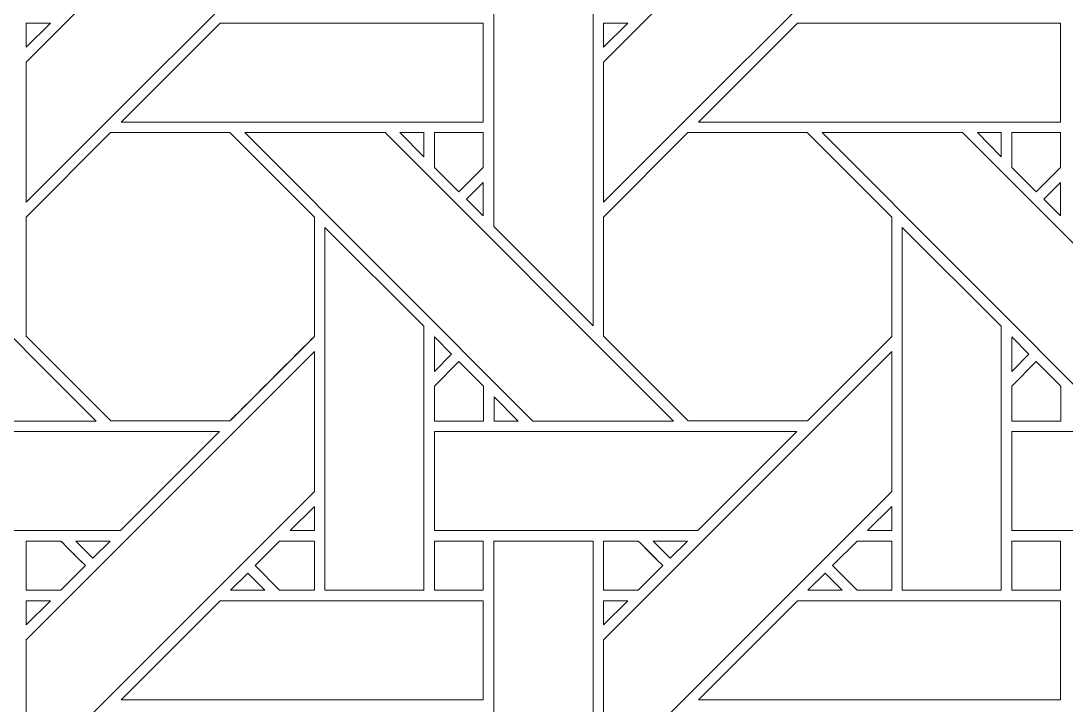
# Model space of a CAD drawing. Header units: inches. Extents: x 2.4 to 22.4, y -0.9 to 19.1.
# Drawn here: x 9.766 to 11.483, y 13.61 to 14.733 of the extents above; entities that cross this region are included whole.
import ezdxf

# ---------------------------------------------------------------- set-up
doc = ezdxf.new("R2010")
doc.units = ezdxf.units.IN
doc.header["$MEASUREMENT"] = 0
doc.layers.add('Design', color=7, linetype='Continuous', lineweight=0)

msp = doc.modelspace()

# ---------------------------------------------------------------- linework, layer by layer
at = {"layer": 'Design'}
for points, knots in [([(12.3829, 19.0948), (6.86, 19.0948), (2.3829, 14.6176), (2.3829, 9.0948), (2.3829, 3.5719), (6.86, -0.9052), (12.3829, -0.9052), (17.9057, -0.9052), (22.3829, 3.5719), (22.3829, 9.0948), (22.3829, 14.6176), (17.9057, 19.0948), (12.3829, 19.0948)], [0, 0, 0, 0, 1, 1, 1, 2, 2, 2, 3, 3, 3, 4, 4, 4, 4]), ([(12.3829, 17.972), (7.4801, 17.972), (3.5056, 13.9975), (3.5056, 9.0948), (3.5056, 4.192), (7.4801, 0.2175), (12.3829, 0.2175), (17.2856, 0.2175), (21.2601, 4.192), (21.2601, 9.0948), (21.2601, 13.9975), (17.2856, 17.972), (12.3829, 17.972)], [0, 0, 0, 0, 1, 1, 1, 2, 2, 2, 3, 3, 3, 4, 4, 4, 4]), ([(10.2479, 14.909), (10.2479, 14.909), (9.7742, 14.4354), (9.7742, 14.4354), (9.7742, 14.4354), (9.7742, 14.6655), (9.7742, 14.6655), (9.7742, 14.6655), (10.2479, 15.139), (10.2479, 15.139), (10.2479, 15.139), (10.2479, 14.909), (10.2479, 14.909)], [0, 0, 0, 0, 1, 1, 1, 2, 2, 2, 3, 3, 3, 4, 4, 4, 4]), ([(11.1966, 14.909), (11.1966, 14.909), (10.7229, 14.4354), (10.7229, 14.4354), (10.7229, 14.4354), (10.7229, 14.6655), (10.7229, 14.6655), (10.7229, 14.6655), (11.1966, 15.139), (11.1966, 15.139), (11.1966, 15.139), (11.1966, 14.909), (11.1966, 14.909)], [0, 0, 0, 0, 1, 1, 1, 2, 2, 2, 3, 3, 3, 4, 4, 4, 4]), ([(10.5429, 14.3954), (10.5429, 14.3954), (10.5429, 14.8276), (10.5429, 14.8276), (10.5429, 14.8276), (10.7058, 14.8276), (10.7058, 14.8276), (10.7058, 14.8276), (10.7058, 14.2324), (10.7058, 14.2324), (10.7058, 14.2324), (10.5429, 14.3954), (10.5429, 14.3954)], [0, 0, 0, 0, 1, 1, 1, 2, 2, 2, 3, 3, 3, 4, 4, 4, 4]), ([(9.814, 14.7296), (9.814, 14.7296), (9.7742, 14.6898), (9.7742, 14.6898), (9.7742, 14.6898), (9.7742, 14.7296), (9.7742, 14.7296), (9.7742, 14.7296), (9.814, 14.7296), (9.814, 14.7296)], [0, 0, 0, 0, 1, 1, 1, 2, 2, 2, 3, 3, 3, 3]), ([(10.5253, 14.7296), (10.5253, 14.7296), (10.5253, 14.5668), (10.5253, 14.5668), (10.5253, 14.5668), (9.9301, 14.5668), (9.9301, 14.5668), (9.9301, 14.5668), (10.0929, 14.7296), (10.0929, 14.7296), (10.0929, 14.7296), (10.5253, 14.7296), (10.5253, 14.7296)], [0, 0, 0, 0, 1, 1, 1, 2, 2, 2, 3, 3, 3, 4, 4, 4, 4]), ([(10.7628, 14.7296), (10.7628, 14.7296), (10.7229, 14.6898), (10.7229, 14.6898), (10.7229, 14.6898), (10.7229, 14.7296), (10.7229, 14.7296), (10.7229, 14.7296), (10.7628, 14.7296), (10.7628, 14.7296)], [0, 0, 0, 0, 1, 1, 1, 2, 2, 2, 3, 3, 3, 3]), ([(11.4741, 14.7296), (11.4741, 14.7296), (11.4741, 14.5668), (11.4741, 14.5668), (11.4741, 14.5668), (10.8788, 14.5668), (10.8788, 14.5668), (10.8788, 14.5668), (11.0416, 14.7296), (11.0416, 14.7296), (11.0416, 14.7296), (11.4741, 14.7296), (11.4741, 14.7296)], [0, 0, 0, 0, 1, 1, 1, 2, 2, 2, 3, 3, 3, 4, 4, 4, 4]), ([(9.8892, 14.076), (9.8892, 14.076), (9.6582, 14.076), (9.6582, 14.076), (9.6582, 14.076), (9.1846, 14.5497), (9.1846, 14.5497), (9.1846, 14.5497), (9.4156, 14.5497), (9.4156, 14.5497), (9.4156, 14.5497), (9.8892, 14.076), (9.8892, 14.076)], [0, 0, 0, 0, 1, 1, 1, 2, 2, 2, 3, 3, 3, 4, 4, 4, 4]), ([(10.1091, 14.0761), (10.1091, 14.0761), (9.9134, 14.0761), (9.9134, 14.0761), (9.9134, 14.0761), (9.7742, 14.2153), (9.7742, 14.2153), (9.7742, 14.2153), (9.7742, 14.411), (9.7742, 14.411), (9.7742, 14.411), (9.9129, 14.5497), (9.9129, 14.5497), (9.9129, 14.5497), (10.1091, 14.5497), (10.1091, 14.5497), (10.1091, 14.5497), (10.2478, 14.411), (10.2478, 14.411), (10.2478, 14.411), (10.2478, 14.2148), (10.2478, 14.2148), (10.23, 14.1969), (10.1181, 14.0851), (10.1091, 14.0761)], [0, 0, 0, 0, 1, 1, 1, 2, 2, 2, 3, 3, 3, 4, 4, 4, 5, 5, 5, 6, 6, 6, 7, 7, 7, 8, 8, 8, 8]), ([(10.2478, 14.411), (10.2478, 14.411), (10.2478, 14.2148), (10.2478, 14.2148), (10.2298, 14.1966), (10.1179, 14.0849), (10.1091, 14.0761), (10.1091, 14.0761), (9.9134, 14.0761), (9.9134, 14.0761), (9.9134, 14.0761), (9.7742, 14.2153), (9.7742, 14.2153), (9.7742, 14.2153), (9.7742, 14.411), (9.7742, 14.411), (9.7742, 14.411), (9.9129, 14.5497), (9.9129, 14.5497), (9.9129, 14.5497), (10.1091, 14.5497), (10.1091, 14.5497), (10.1091, 14.5497), (10.2478, 14.411), (10.2478, 14.411)], [0, 0, 0, 0, 1, 1, 1, 2, 2, 2, 3, 3, 3, 4, 4, 4, 5, 5, 5, 6, 6, 6, 7, 7, 7, 8, 8, 8, 8]), ([(10.838, 14.076), (10.838, 14.076), (10.6069, 14.076), (10.6069, 14.076), (10.6069, 14.076), (10.1334, 14.5497), (10.1334, 14.5497), (10.1334, 14.5497), (10.3643, 14.5497), (10.3643, 14.5497), (10.3643, 14.5497), (10.838, 14.076), (10.838, 14.076)], [0, 0, 0, 0, 1, 1, 1, 2, 2, 2, 3, 3, 3, 4, 4, 4, 4]), ([(10.3884, 14.5497), (10.3884, 14.5497), (10.4279, 14.5497), (10.4279, 14.5497), (10.4279, 14.5497), (10.4279, 14.5099), (10.4279, 14.5099), (10.4279, 14.5099), (10.3884, 14.5497), (10.3884, 14.5497)], [0, 0, 0, 0, 1, 1, 1, 2, 2, 2, 3, 3, 3, 3]), ([(10.5253, 14.5497), (10.5253, 14.5497), (10.5253, 14.4921), (10.5253, 14.4921), (10.5253, 14.4921), (10.4854, 14.4522), (10.4854, 14.4522), (10.4854, 14.4522), (10.445, 14.4925), (10.445, 14.4925), (10.445, 14.4925), (10.445, 14.5497), (10.445, 14.5497), (10.445, 14.5497), (10.5253, 14.5497), (10.5253, 14.5497)], [0, 0, 0, 0, 1, 1, 1, 2, 2, 2, 3, 3, 3, 4, 4, 4, 5, 5, 5, 5]), ([(10.5253, 14.4921), (10.5253, 14.4921), (10.4854, 14.4522), (10.4854, 14.4522), (10.4854, 14.4522), (10.445, 14.4925), (10.445, 14.4925), (10.445, 14.4925), (10.445, 14.5497), (10.445, 14.5497), (10.445, 14.5497), (10.5253, 14.5497), (10.5253, 14.5497), (10.5253, 14.5497), (10.5253, 14.4921), (10.5253, 14.4921)], [0, 0, 0, 0, 1, 1, 1, 2, 2, 2, 3, 3, 3, 4, 4, 4, 5, 5, 5, 5]), ([(10.8616, 14.5497), (10.8616, 14.5497), (11.0578, 14.5497), (11.0578, 14.5497), (11.0578, 14.5497), (11.1966, 14.411), (11.1966, 14.411), (11.1966, 14.411), (11.1966, 14.2148), (11.1966, 14.2148), (11.1788, 14.1969), (11.0669, 14.0851), (11.0579, 14.0761), (11.0579, 14.0761), (10.8622, 14.0761), (10.8622, 14.0761), (10.8622, 14.0761), (10.7229, 14.2153), (10.7229, 14.2153), (10.7229, 14.2153), (10.7229, 14.411), (10.7229, 14.411), (10.7229, 14.411), (10.8616, 14.5497), (10.8616, 14.5497)], [0, 0, 0, 0, 1, 1, 1, 2, 2, 2, 3, 3, 3, 4, 4, 4, 5, 5, 5, 6, 6, 6, 7, 7, 7, 8, 8, 8, 8]), ([(11.1966, 14.411), (11.1966, 14.411), (11.1966, 14.2148), (11.1966, 14.2148), (11.1787, 14.1968), (11.0668, 14.085), (11.0579, 14.0761), (11.0579, 14.0761), (10.8622, 14.0761), (10.8622, 14.0761), (10.8622, 14.0761), (10.7229, 14.2153), (10.7229, 14.2153), (10.7229, 14.2153), (10.7229, 14.411), (10.7229, 14.411), (10.7229, 14.411), (10.8616, 14.5497), (10.8616, 14.5497), (10.8616, 14.5497), (11.0578, 14.5497), (11.0578, 14.5497), (11.0578, 14.5497), (11.1966, 14.411), (11.1966, 14.411)], [0, 0, 0, 0, 1, 1, 1, 2, 2, 2, 3, 3, 3, 4, 4, 4, 5, 5, 5, 6, 6, 6, 7, 7, 7, 8, 8, 8, 8]), ([(11.7867, 14.076), (11.7867, 14.076), (11.5556, 14.076), (11.5556, 14.076), (11.5556, 14.076), (11.0821, 14.5497), (11.0821, 14.5497), (11.0821, 14.5497), (11.313, 14.5497), (11.313, 14.5497), (11.313, 14.5497), (11.7867, 14.076), (11.7867, 14.076)], [0, 0, 0, 0, 1, 1, 1, 2, 2, 2, 3, 3, 3, 4, 4, 4, 4]), ([(11.3372, 14.5497), (11.3372, 14.5497), (11.3766, 14.5497), (11.3766, 14.5497), (11.3766, 14.5497), (11.3766, 14.5099), (11.3766, 14.5099), (11.3766, 14.5099), (11.3372, 14.5497), (11.3372, 14.5497)], [0, 0, 0, 0, 1, 1, 1, 2, 2, 2, 3, 3, 3, 3]), ([(11.474, 14.5497), (11.474, 14.5497), (11.474, 14.4921), (11.474, 14.4921), (11.474, 14.4921), (11.4341, 14.4522), (11.4341, 14.4522), (11.4341, 14.4522), (11.3938, 14.4925), (11.3938, 14.4925), (11.3938, 14.4925), (11.3938, 14.5497), (11.3938, 14.5497), (11.3938, 14.5497), (11.474, 14.5497), (11.474, 14.5497)], [0, 0, 0, 0, 1, 1, 1, 2, 2, 2, 3, 3, 3, 4, 4, 4, 5, 5, 5, 5]), ([(11.474, 14.4921), (11.474, 14.4921), (11.4341, 14.4522), (11.4341, 14.4522), (11.4341, 14.4522), (11.3938, 14.4925), (11.3938, 14.4925), (11.3938, 14.4925), (11.3938, 14.5497), (11.3938, 14.5497), (11.3938, 14.5497), (11.474, 14.5497), (11.474, 14.5497), (11.474, 14.5497), (11.474, 14.4921), (11.474, 14.4921)], [0, 0, 0, 0, 1, 1, 1, 2, 2, 2, 3, 3, 3, 4, 4, 4, 5, 5, 5, 5]), ([(10.5253, 14.4679), (10.5253, 14.4679), (10.5253, 14.4127), (10.5253, 14.4127), (10.5253, 14.4127), (10.4976, 14.4401), (10.4976, 14.4401), (10.4976, 14.4401), (10.5253, 14.4679), (10.5253, 14.4679)], [0, 0, 0, 0, 1, 1, 1, 2, 2, 2, 3, 3, 3, 3]), ([(11.4741, 14.4679), (11.4741, 14.4679), (11.4741, 14.4127), (11.4741, 14.4127), (11.4741, 14.4127), (11.4463, 14.4401), (11.4463, 14.4401), (11.4463, 14.4401), (11.4741, 14.4679), (11.4741, 14.4679)], [0, 0, 0, 0, 1, 1, 1, 2, 2, 2, 3, 3, 3, 3]), ([(10.265, 13.798), (10.265, 13.798), (10.265, 14.3939), (10.265, 14.3939), (10.265, 14.3939), (10.4278, 14.2317), (10.4278, 14.2317), (10.4278, 14.2317), (10.4278, 13.798), (10.4278, 13.798), (10.4278, 13.798), (10.265, 13.798), (10.265, 13.798)], [0, 0, 0, 0, 1, 1, 1, 2, 2, 2, 3, 3, 3, 4, 4, 4, 4]), ([(11.2137, 13.798), (11.2137, 13.798), (11.2137, 14.3939), (11.2137, 14.3939), (11.2137, 14.3939), (11.3765, 14.2317), (11.3765, 14.2317), (11.3765, 14.2317), (11.3765, 13.798), (11.3765, 13.798), (11.3765, 13.798), (11.2137, 13.798), (11.2137, 13.798)], [0, 0, 0, 0, 1, 1, 1, 2, 2, 2, 3, 3, 3, 4, 4, 4, 4]), ([(10.4451, 14.1575), (10.4451, 14.1575), (10.4451, 14.2142), (10.4451, 14.2142), (10.4451, 14.2142), (10.4733, 14.1857), (10.4733, 14.1857), (10.4733, 14.1857), (10.4451, 14.1575), (10.4451, 14.1575)], [0, 0, 0, 0, 1, 1, 1, 2, 2, 2, 3, 3, 3, 3]), ([(11.3938, 14.1575), (11.3938, 14.1575), (11.3938, 14.2142), (11.3938, 14.2142), (11.3938, 14.2142), (11.422, 14.1857), (11.422, 14.1857), (11.422, 14.1857), (11.3938, 14.1575), (11.3938, 14.1575)], [0, 0, 0, 0, 1, 1, 1, 2, 2, 2, 3, 3, 3, 3]), ([(10.2479, 13.9603), (10.2479, 13.9603), (9.7742, 13.4866), (9.7742, 13.4866), (9.7742, 13.4866), (9.7742, 13.7167), (9.7742, 13.7167), (9.7742, 13.7167), (10.2479, 14.1903), (10.2479, 14.1903), (10.2479, 14.1903), (10.2479, 13.9603), (10.2479, 13.9603)], [0, 0, 0, 0, 1, 1, 1, 2, 2, 2, 3, 3, 3, 4, 4, 4, 4]), ([(11.1966, 13.9603), (11.1966, 13.9603), (10.7229, 13.4866), (10.7229, 13.4866), (10.7229, 13.4866), (10.7229, 13.7167), (10.7229, 13.7167), (10.7229, 13.7167), (11.1966, 14.1903), (11.1966, 14.1903), (11.1966, 14.1903), (11.1966, 13.9603), (11.1966, 13.9603)], [0, 0, 0, 0, 1, 1, 1, 2, 2, 2, 3, 3, 3, 4, 4, 4, 4]), ([(10.4451, 14.0759), (10.4451, 14.0759), (10.4451, 14.1332), (10.4451, 14.1332), (10.4451, 14.1332), (10.4854, 14.1735), (10.4854, 14.1735), (10.4854, 14.1735), (10.5257, 14.1332), (10.5257, 14.1332), (10.5257, 14.1332), (10.5257, 14.0759), (10.5257, 14.0759), (10.5257, 14.0759), (10.4451, 14.0759), (10.4451, 14.0759)], [0, 0, 0, 0, 1, 1, 1, 2, 2, 2, 3, 3, 3, 4, 4, 4, 5, 5, 5, 5]), ([(10.4854, 14.1735), (10.4854, 14.1735), (10.5257, 14.1332), (10.5257, 14.1332), (10.5257, 14.1332), (10.5257, 14.0759), (10.5257, 14.0759), (10.5257, 14.0759), (10.4451, 14.0759), (10.4451, 14.0759), (10.4451, 14.0759), (10.4451, 14.1332), (10.4451, 14.1332), (10.4451, 14.1332), (10.4854, 14.1735), (10.4854, 14.1735)], [0, 0, 0, 0, 1, 1, 1, 2, 2, 2, 3, 3, 3, 4, 4, 4, 5, 5, 5, 5]), ([(11.3938, 14.0759), (11.3938, 14.0759), (11.3938, 14.1332), (11.3938, 14.1332), (11.3938, 14.1332), (11.4341, 14.1735), (11.4341, 14.1735), (11.4341, 14.1735), (11.4745, 14.1332), (11.4745, 14.1332), (11.4745, 14.1332), (11.4745, 14.0759), (11.4745, 14.0759), (11.4745, 14.0759), (11.3938, 14.0759), (11.3938, 14.0759)], [0, 0, 0, 0, 1, 1, 1, 2, 2, 2, 3, 3, 3, 4, 4, 4, 5, 5, 5, 5]), ([(11.4341, 14.1735), (11.4341, 14.1735), (11.4745, 14.1332), (11.4745, 14.1332), (11.4745, 14.1332), (11.4745, 14.0759), (11.4745, 14.0759), (11.4745, 14.0759), (11.3938, 14.0759), (11.3938, 14.0759), (11.3938, 14.0759), (11.3938, 14.1332), (11.3938, 14.1332), (11.3938, 14.1332), (11.4341, 14.1735), (11.4341, 14.1735)], [0, 0, 0, 0, 1, 1, 1, 2, 2, 2, 3, 3, 3, 4, 4, 4, 5, 5, 5, 5]), ([(10.543, 14.076), (10.543, 14.076), (10.543, 14.1158), (10.543, 14.1158), (10.543, 14.1158), (10.5827, 14.076), (10.5827, 14.076), (10.5827, 14.076), (10.543, 14.076), (10.543, 14.076)], [0, 0, 0, 0, 1, 1, 1, 2, 2, 2, 3, 3, 3, 3]), ([(10.0921, 14.0588), (10.0921, 14.0588), (9.9293, 13.8961), (9.9293, 13.8961), (9.9293, 13.8961), (9.4964, 13.8961), (9.4964, 13.8961), (9.4964, 13.8961), (9.4964, 14.0588), (9.4964, 14.0588), (9.4964, 14.0588), (10.0921, 14.0588), (10.0921, 14.0588)], [0, 0, 0, 0, 1, 1, 1, 2, 2, 2, 3, 3, 3, 4, 4, 4, 4]), ([(11.0408, 14.0588), (11.0408, 14.0588), (10.8781, 13.8961), (10.8781, 13.8961), (10.8781, 13.8961), (10.4451, 13.8961), (10.4451, 13.8961), (10.4451, 13.8961), (10.4451, 14.0588), (10.4451, 14.0588), (10.4451, 14.0588), (11.0408, 14.0588), (11.0408, 14.0588)], [0, 0, 0, 0, 1, 1, 1, 2, 2, 2, 3, 3, 3, 4, 4, 4, 4]), ([(11.9895, 14.0588), (11.9895, 14.0588), (11.8268, 13.8961), (11.8268, 13.8961), (11.8268, 13.8961), (11.3938, 13.8961), (11.3938, 13.8961), (11.3938, 13.8961), (11.3938, 14.0588), (11.3938, 14.0588), (11.3938, 14.0588), (11.9895, 14.0588), (11.9895, 14.0588)], [0, 0, 0, 0, 1, 1, 1, 2, 2, 2, 3, 3, 3, 4, 4, 4, 4]), ([(10.2479, 13.8961), (10.2479, 13.8961), (10.2081, 13.8961), (10.2081, 13.8961), (10.2081, 13.8961), (10.2479, 13.9359), (10.2479, 13.9359), (10.2479, 13.9359), (10.2479, 13.8961), (10.2479, 13.8961)], [0, 0, 0, 0, 1, 1, 1, 2, 2, 2, 3, 3, 3, 3]), ([(11.1966, 13.8961), (11.1966, 13.8961), (11.1568, 13.8961), (11.1568, 13.8961), (11.1568, 13.8961), (11.1966, 13.9359), (11.1966, 13.9359), (11.1966, 13.9359), (11.1966, 13.8961), (11.1966, 13.8961)], [0, 0, 0, 0, 1, 1, 1, 2, 2, 2, 3, 3, 3, 3]), ([(9.7742, 13.7981), (9.7742, 13.7981), (9.7742, 13.8789), (9.7742, 13.8789), (9.7742, 13.8789), (9.8313, 13.8789), (9.8313, 13.8789), (9.8364, 13.8738), (9.8672, 13.8429), (9.8716, 13.8385), (9.8716, 13.8385), (9.8312, 13.7981), (9.8312, 13.7981), (9.8312, 13.7981), (9.7742, 13.7981), (9.7742, 13.7981)], [0, 0, 0, 0, 1, 1, 1, 2, 2, 2, 3, 3, 3, 4, 4, 4, 5, 5, 5, 5]), ([(9.8559, 13.8542), (9.8559, 13.8542), (9.8716, 13.8385), (9.8716, 13.8385), (9.8716, 13.8385), (9.8312, 13.7981), (9.8312, 13.7981), (9.8312, 13.7981), (9.7742, 13.7981), (9.7742, 13.7981), (9.7742, 13.7981), (9.7742, 13.8789), (9.7742, 13.8789), (9.7742, 13.8789), (9.8313, 13.8789), (9.8313, 13.8789), (9.8366, 13.8735), (9.8466, 13.8635), (9.8559, 13.8542)], [0, 0, 0, 0, 1, 1, 1, 2, 2, 2, 3, 3, 3, 4, 4, 4, 5, 5, 5, 6, 6, 6, 6]), ([(9.8556, 13.8788), (9.8556, 13.8788), (9.9121, 13.8788), (9.9121, 13.8788), (9.9121, 13.8788), (9.8838, 13.8506), (9.8838, 13.8506), (9.8838, 13.8506), (9.8556, 13.8788), (9.8556, 13.8788)], [0, 0, 0, 0, 1, 1, 1, 2, 2, 2, 3, 3, 3, 3]), ([(10.1907, 13.7981), (10.1907, 13.7981), (10.1504, 13.8385), (10.1504, 13.8385), (10.1504, 13.8385), (10.1908, 13.8789), (10.1908, 13.8789), (10.1908, 13.8789), (10.2479, 13.8789), (10.2479, 13.8789), (10.2479, 13.8789), (10.2479, 13.7981), (10.2479, 13.7981), (10.2479, 13.7981), (10.1907, 13.7981), (10.1907, 13.7981)], [0, 0, 0, 0, 1, 1, 1, 2, 2, 2, 3, 3, 3, 4, 4, 4, 5, 5, 5, 5]), ([(10.1504, 13.8385), (10.1504, 13.8385), (10.1908, 13.8789), (10.1908, 13.8789), (10.1908, 13.8789), (10.2479, 13.8789), (10.2479, 13.8789), (10.2479, 13.8789), (10.2479, 13.7981), (10.2479, 13.7981), (10.2479, 13.7981), (10.1907, 13.7981), (10.1907, 13.7981), (10.1907, 13.7981), (10.1504, 13.8385), (10.1504, 13.8385)], [0, 0, 0, 0, 1, 1, 1, 2, 2, 2, 3, 3, 3, 4, 4, 4, 5, 5, 5, 5]), ([(10.4451, 13.7981), (10.4451, 13.7981), (10.4451, 13.8789), (10.4451, 13.8789), (10.4451, 13.8789), (10.5253, 13.8789), (10.5253, 13.8789), (10.5253, 13.8789), (10.5253, 13.7981), (10.5253, 13.7981), (10.5253, 13.7981), (10.4451, 13.7981), (10.4451, 13.7981)], [0, 0, 0, 0, 1, 1, 1, 2, 2, 2, 3, 3, 3, 4, 4, 4, 4]), ([(10.5253, 13.8789), (10.5253, 13.8789), (10.5253, 13.7981), (10.5253, 13.7981), (10.5253, 13.7981), (10.4451, 13.7981), (10.4451, 13.7981), (10.4451, 13.7981), (10.4451, 13.8789), (10.4451, 13.8789), (10.4451, 13.8789), (10.5253, 13.8789), (10.5253, 13.8789)], [0, 0, 0, 0, 1, 1, 1, 2, 2, 2, 3, 3, 3, 4, 4, 4, 4]), ([(10.5429, 13.4466), (10.5429, 13.4466), (10.5429, 13.8788), (10.5429, 13.8788), (10.5429, 13.8788), (10.7058, 13.8788), (10.7058, 13.8788), (10.7058, 13.8788), (10.7058, 13.2837), (10.7058, 13.2837), (10.7058, 13.2837), (10.5429, 13.4466), (10.5429, 13.4466)], [0, 0, 0, 0, 1, 1, 1, 2, 2, 2, 3, 3, 3, 4, 4, 4, 4]), ([(10.78, 13.8789), (10.7851, 13.8738), (10.8159, 13.8429), (10.8203, 13.8385), (10.8203, 13.8385), (10.7799, 13.7981), (10.7799, 13.7981), (10.7799, 13.7981), (10.7229, 13.7981), (10.7229, 13.7981), (10.7229, 13.7981), (10.7229, 13.8789), (10.7229, 13.8789), (10.7229, 13.8789), (10.78, 13.8789), (10.78, 13.8789)], [0, 0, 0, 0, 1, 1, 1, 2, 2, 2, 3, 3, 3, 4, 4, 4, 5, 5, 5, 5]), ([(10.8203, 13.8385), (10.8203, 13.8385), (10.7799, 13.7981), (10.7799, 13.7981), (10.7799, 13.7981), (10.7229, 13.7981), (10.7229, 13.7981), (10.7229, 13.7981), (10.7229, 13.8789), (10.7229, 13.8789), (10.7229, 13.8789), (10.78, 13.8789), (10.78, 13.8789), (10.7852, 13.8736), (10.816, 13.8428), (10.8203, 13.8385)], [0, 0, 0, 0, 1, 1, 1, 2, 2, 2, 3, 3, 3, 4, 4, 4, 5, 5, 5, 5]), ([(10.8044, 13.8788), (10.8044, 13.8788), (10.8608, 13.8788), (10.8608, 13.8788), (10.8608, 13.8788), (10.8325, 13.8506), (10.8325, 13.8506), (10.8325, 13.8506), (10.8044, 13.8788), (10.8044, 13.8788)], [0, 0, 0, 0, 1, 1, 1, 2, 2, 2, 3, 3, 3, 3]), ([(11.1395, 13.7981), (11.1395, 13.7981), (11.0991, 13.8385), (11.0991, 13.8385), (11.0991, 13.8385), (11.1396, 13.8789), (11.1396, 13.8789), (11.1396, 13.8789), (11.1966, 13.8789), (11.1966, 13.8789), (11.1966, 13.8789), (11.1966, 13.7981), (11.1966, 13.7981), (11.1966, 13.7981), (11.1395, 13.7981), (11.1395, 13.7981)], [0, 0, 0, 0, 1, 1, 1, 2, 2, 2, 3, 3, 3, 4, 4, 4, 5, 5, 5, 5]), ([(11.0991, 13.8385), (11.0991, 13.8385), (11.1396, 13.8789), (11.1396, 13.8789), (11.1396, 13.8789), (11.1966, 13.8789), (11.1966, 13.8789), (11.1966, 13.8789), (11.1966, 13.7981), (11.1966, 13.7981), (11.1966, 13.7981), (11.1395, 13.7981), (11.1395, 13.7981), (11.1395, 13.7981), (11.0991, 13.8385), (11.0991, 13.8385)], [0, 0, 0, 0, 1, 1, 1, 2, 2, 2, 3, 3, 3, 4, 4, 4, 5, 5, 5, 5]), ([(11.3938, 13.7981), (11.3938, 13.7981), (11.3938, 13.8789), (11.3938, 13.8789), (11.3938, 13.8789), (11.474, 13.8789), (11.474, 13.8789), (11.474, 13.8789), (11.474, 13.7981), (11.474, 13.7981), (11.474, 13.7981), (11.3938, 13.7981), (11.3938, 13.7981)], [0, 0, 0, 0, 1, 1, 1, 2, 2, 2, 3, 3, 3, 4, 4, 4, 4]), ([(11.474, 13.8789), (11.474, 13.8789), (11.474, 13.7981), (11.474, 13.7981), (11.474, 13.7981), (11.3938, 13.7981), (11.3938, 13.7981), (11.3938, 13.7981), (11.3938, 13.8789), (11.3938, 13.8789), (11.3938, 13.8789), (11.474, 13.8789), (11.474, 13.8789)], [0, 0, 0, 0, 1, 1, 1, 2, 2, 2, 3, 3, 3, 4, 4, 4, 4]), ([(10.1666, 13.798), (10.1666, 13.798), (10.11, 13.798), (10.11, 13.798), (10.11, 13.798), (10.1383, 13.8263), (10.1383, 13.8263), (10.1383, 13.8263), (10.1666, 13.798), (10.1666, 13.798)], [0, 0, 0, 0, 1, 1, 1, 2, 2, 2, 3, 3, 3, 3]), ([(11.1153, 13.798), (11.1153, 13.798), (11.0588, 13.798), (11.0588, 13.798), (11.0588, 13.798), (11.087, 13.8263), (11.087, 13.8263), (11.087, 13.8263), (11.1153, 13.798), (11.1153, 13.798)], [0, 0, 0, 0, 1, 1, 1, 2, 2, 2, 3, 3, 3, 3]), ([(9.814, 13.7809), (9.814, 13.7809), (9.7742, 13.7411), (9.7742, 13.7411), (9.7742, 13.7411), (9.7742, 13.7809), (9.7742, 13.7809), (9.7742, 13.7809), (9.814, 13.7809), (9.814, 13.7809)], [0, 0, 0, 0, 1, 1, 1, 2, 2, 2, 3, 3, 3, 3]), ([(10.5253, 13.7809), (10.5253, 13.7809), (10.5253, 13.6181), (10.5253, 13.6181), (10.5253, 13.6181), (9.9301, 13.6181), (9.9301, 13.6181), (9.9301, 13.6181), (10.0929, 13.7809), (10.0929, 13.7809), (10.0929, 13.7809), (10.5253, 13.7809), (10.5253, 13.7809)], [0, 0, 0, 0, 1, 1, 1, 2, 2, 2, 3, 3, 3, 4, 4, 4, 4]), ([(10.7628, 13.7809), (10.7628, 13.7809), (10.7229, 13.7411), (10.7229, 13.7411), (10.7229, 13.7411), (10.7229, 13.7809), (10.7229, 13.7809), (10.7229, 13.7809), (10.7628, 13.7809), (10.7628, 13.7809)], [0, 0, 0, 0, 1, 1, 1, 2, 2, 2, 3, 3, 3, 3]), ([(11.4741, 13.7809), (11.4741, 13.7809), (11.4741, 13.6181), (11.4741, 13.6181), (11.4741, 13.6181), (10.8788, 13.6181), (10.8788, 13.6181), (10.8788, 13.6181), (11.0416, 13.7809), (11.0416, 13.7809), (11.0416, 13.7809), (11.4741, 13.7809), (11.4741, 13.7809)], [0, 0, 0, 0, 1, 1, 1, 2, 2, 2, 3, 3, 3, 4, 4, 4, 4])]:
    msp.add_open_spline(points, degree=3, knots=knots, dxfattribs=at)

doc.saveas('drawing.dxf')
